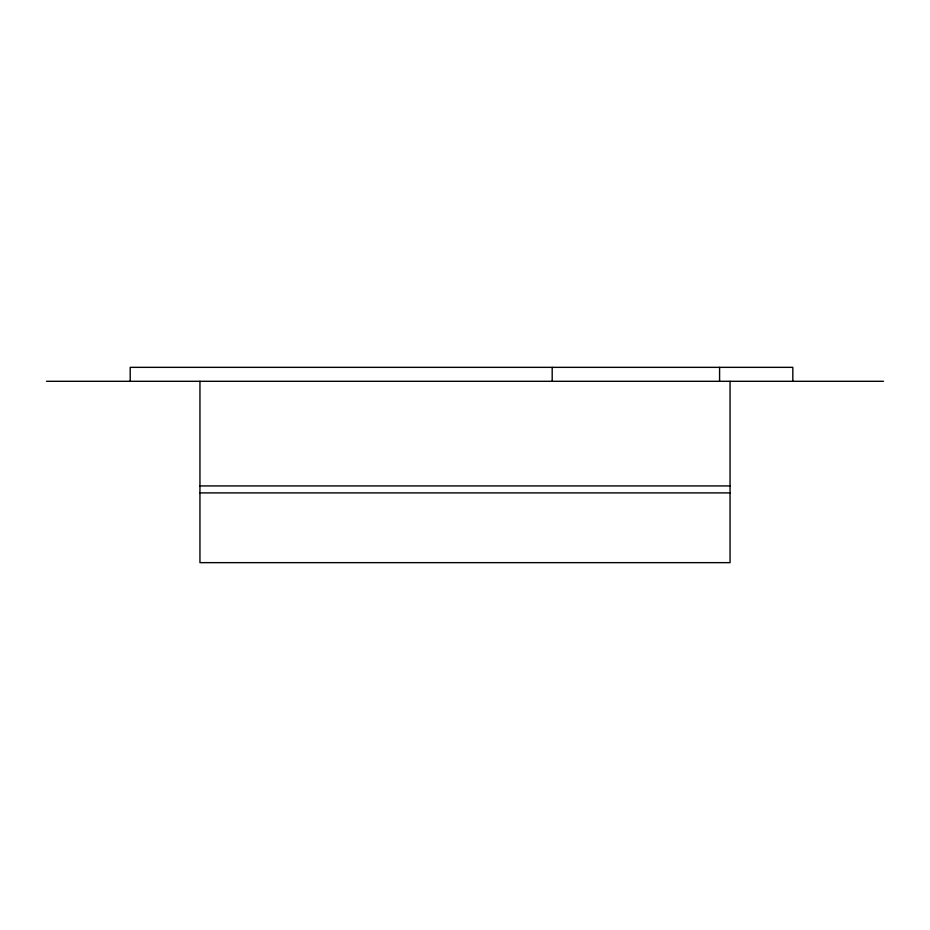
<?xml version="1.0" encoding="UTF-8"?>
<svg xmlns="http://www.w3.org/2000/svg" width="930" height="930" viewBox="0 0 930 930"><rect width="100%" height="100%" fill="white"/><g stroke="black" fill="none" stroke-linecap="round" stroke-linejoin="round"><path stroke-width="1.4" d="M46.5 381.3L883.5 381.3M199.95 485.925L730.05 485.925M199.95 492.9L730.05 492.9M792.825 381.3L792.825 367.35L130.2 367.35L130.2 381.3M730.05 381.3L730.05 562.65L199.95 562.65L199.95 381.3M719.588 367.35L719.588 381.3M552.188 367.35L552.188 381.3"/></g></svg>
